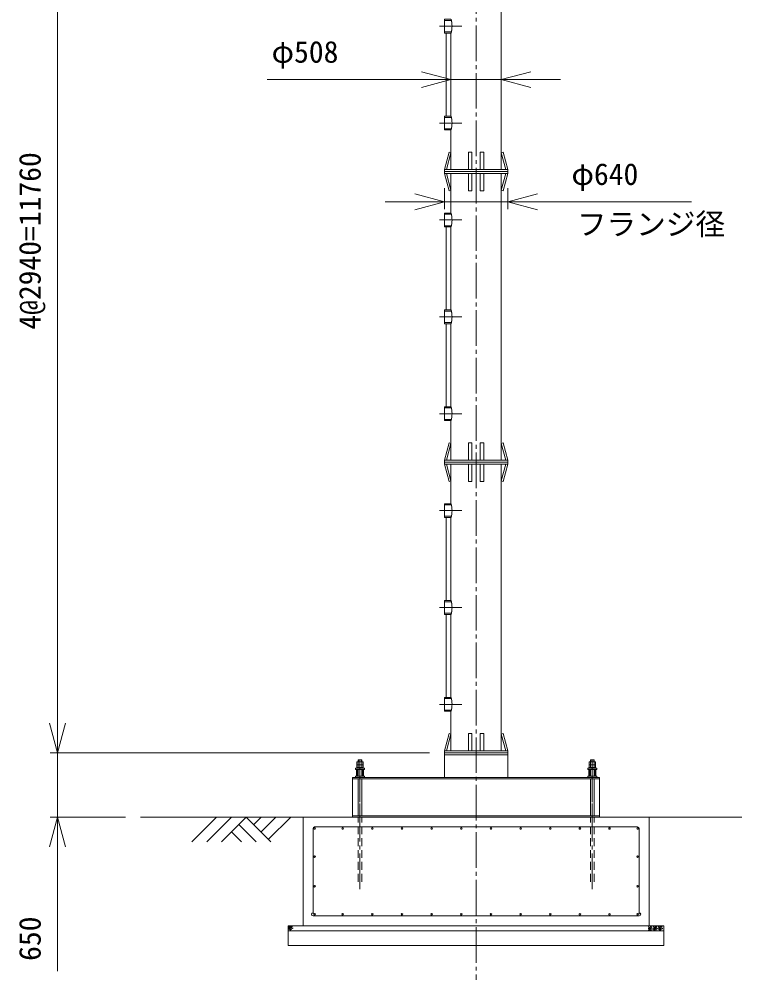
# Model space of a CAD drawing. Units: millimetres, scale not verified. Extents: x -13241 to 13140, y -18213 to 19944.
# Drawn here: x -13077 to -5767, y -9337 to 379 of the extents above; entities that cross this region are included whole.
import ezdxf
from ezdxf.enums import TextEntityAlignment as Align

# ---------------------------------------------------------------- set-up
doc = ezdxf.new("R2010")
doc.units = ezdxf.units.MM
doc.header["$LTSCALE"] = 40
doc.linetypes.add('CHAIN2', pattern=[12, 9, -1, 1, -1])
doc.linetypes.add('DASHED2', pattern=[3, 2, -1])
for name, color, linetype, lineweight in [('0-0_0', 7, 'Continuous', 18), ('0-3_05 寸法', 7, 'Continuous', 18), ('0-4_10 当社外形線', 3, 'Continuous', 18), ('0-5_12 当社中心線', 3, 'CHAIN2', 18), ('0-6_20 躯体・土木、外形線', 1, 'Continuous', 18), ('0-7_32 関連中心線', 6, 'CHAIN2', 18), ('0-8_30 関連外形線', 6, 'Continuous', 18), ('0-9_33 関連破線', 6, 'DASHED2', 18)]:
    doc.layers.add(name, color=color, linetype=linetype, lineweight=lineweight)
doc.styles.add('ＭＳ ゴシック', font='')
doc.styles.get('ＭＳ ゴシック').set_extended_font_data('MS Gothic')

msp = doc.modelspace()

# ---------------------------------------------------------------- linework, layer by layer
at = {"layer": '0-0_0', "color": 2}
for p, q in [((-8466.19, -1161.08), (-8442.72, -1161.08)), ((-8454.45, -1172.82), (-8454.45, -1149.34)), ((-8466.19, -4101.08), (-8442.72, -4101.08)), ((-8454.45, -4112.82), (-8454.45, -4089.34)), ((-8466.19, -7041.08), (-8442.72, -7041.08)), ((-8454.45, -7052.82), (-8454.45, -7029.34))]:
    msp.add_line(p, q, dxfattribs=at)
at = {"layer": '0-3_05 寸法'}
for p, q in [((-12688.23, 4418.92), (-12688.23, -6741.08)), ((-8708.45, -207.2), (-8708.45, -156.67)), ((-8200.45, -207.2), (-8200.45, -156.67)), ((-9008.45, -231.67), (-10568.45, -231.67)), ((-8708.45, -231.67), (-9008.45, -231.67)), ((-8200.45, -231.67), (-8708.45, -231.67)), ((-8200.45, -231.67), (-7900.45, -231.67)), ((-7900.45, -231.67), (-7600.45, -231.67)), ((-8774.45, -1330.08), (-8774.45, -1543.26)), ((-8134.45, -1330.24), (-8134.45, -1543.26)), ((-9074.45, -1468.26), (-9374.45, -1468.26)), ((-8774.45, -1468.26), (-9074.45, -1468.26)), ((-8774.45, -1468.26), (-8134.45, -1468.26)), ((-8134.45, -1468.26), (-7834.45, -1468.26)), ((-7834.45, -1468.26), (-6274.45, -1468.26)), ((-12688.23, -6741.08), (-12688.23, -6441.08)), ((-12688.23, -7041.08), (-12688.23, -6741.08)), ((-12688.23, -7041.08), (-12688.23, -6741.08)), ((-8924.45, -7041.08), (-12763.23, -7041.08)), ((-8924.45, -7041.08), (-12763.23, -7041.08)), ((-12688.23, -7041.08), (-12688.23, -7691.08)), ((-11999.74, -7691.08), (-12763.23, -7691.08)), ((-12688.23, -7691.08), (-12688.23, -7991.08)), ((-12688.23, -7991.08), (-12688.23, -9251.08))]:
    msp.add_line(p, q, dxfattribs=at)
for points in [[(-9008.45, -151.29), (-8708.45, -231.67), (-9008.45, -312.06)], [(-7900.45, -312.06), (-8200.45, -231.67), (-7900.45, -151.29)], [(-9074.45, -1387.88), (-8774.45, -1468.26), (-9074.45, -1548.65)], [(-7834.45, -1548.65), (-8134.45, -1468.26), (-7834.45, -1387.88)], [(-12607.85, -6741.08), (-12688.23, -7041.08), (-12768.62, -6741.08)], [(-12607.85, -6741.08), (-12688.23, -7041.08), (-12768.62, -6741.08)], [(-12768.62, -7991.08), (-12688.23, -7691.08), (-12607.85, -7991.08)]]:
    msp.add_lwpolyline(points, dxfattribs=at)
at = {"layer": '0-4_10 当社外形線'}
for p, q in [((-8200.45, 1759.39), (-8200.45, -1142.08)), ((-8773.45, 378.82), (-8709.27, 378.82)), ((-8773.45, 366.82), (-8709.27, 366.82)), ((-8773.45, 366.82), (-8710.66, 366.82)), ((-8773.45, 251.02), (-8710.66, 251.02)), ((-8773.45, 251.02), (-8709.27, 251.02)), ((-8773.45, 239.02), (-8709.27, 239.02)), ((-8758.45, -602.19), (-8758.45, 238.14)), ((-8708.45, -601.54), (-8708.45, 237.98)), ((-8773.45, -613.18), (-8710.66, -613.18)), ((-8773.4, -668.96), (-8773.4, -728.96)), ((-8773.45, -728.98), (-8709.27, -728.98)), ((-8773.45, -740.98), (-8709.27, -740.98)), ((-8708.45, -1141.78), (-8708.45, -741.76)), ((-8531.95, -1139.61), (-8531.95, -966.08)), ((-8531.95, -1139.61), (-8531.95, -966.08)), ((-8376.95, -1139.61), (-8376.95, -966.08)), ((-8376.95, -1139.61), (-8376.95, -966.08)), ((-8754.75, -1141.81), (-8708.98, -971.82)), ((-8754.75, -1141.81), (-8708.98, -971.82)), ((-8154.16, -1141.81), (-8199.93, -971.82)), ((-8154.16, -1141.81), (-8199.93, -971.82)), ((-8774.45, -1161.08), (-8134.45, -1161.08)), ((-8774.45, -1161.08), (-8134.45, -1161.08)), ((-8754.75, -1180.35), (-8708.98, -1350.34)), ((-8708.45, -1180.51), (-8708.45, -1580.93)), ((-8531.95, -1182.55), (-8531.95, -1356.08)), ((-8376.95, -1182.55), (-8376.95, -1356.08)), ((-8200.45, -1180.61), (-8200.45, -4082.08)), ((-8154.16, -1180.35), (-8199.93, -1350.34)), ((-8773.45, -1581.18), (-8709.27, -1581.18)), ((-8773.45, -1593.18), (-8709.27, -1593.18)), ((-8773.4, -1648.96), (-8773.4, -1708.96)), ((-8773.45, -1708.98), (-8710.66, -1708.98)), ((-8758.45, -1719.97), (-8758.45, -2560.3)), ((-8708.45, -1719.97), (-8708.45, -2560.14)), ((-8773.45, -2561.18), (-8709.27, -2561.18)), ((-8773.45, -2573.18), (-8709.27, -2573.18)), ((-8773.45, -2573.18), (-8710.66, -2573.18)), ((-8773.45, -2688.98), (-8710.66, -2688.98)), ((-8773.45, -2688.98), (-8709.27, -2688.98)), ((-8773.45, -2700.98), (-8709.27, -2700.98)), ((-8758.45, -3542.19), (-8758.45, -2701.86)), ((-8708.45, -3541.54), (-8708.45, -2702.02)), ((-8773.45, -3553.18), (-8710.66, -3553.18)), ((-8773.45, -3668.98), (-8709.27, -3668.98)), ((-8773.45, -3680.98), (-8709.27, -3680.98)), ((-8773.4, -3608.96), (-8773.4, -3668.96)), ((-8708.45, -4081.78), (-8708.45, -3681.76)), ((-8754.75, -4081.81), (-8708.98, -3911.82)), ((-8754.75, -4081.81), (-8708.98, -3911.82)), ((-8531.95, -4079.61), (-8531.95, -3906.08)), ((-8531.95, -4079.61), (-8531.95, -3906.08)), ((-8376.95, -4079.61), (-8376.95, -3906.08)), ((-8376.95, -4079.61), (-8376.95, -3906.08)), ((-8154.16, -4081.81), (-8199.93, -3911.82)), ((-8154.16, -4081.81), (-8199.93, -3911.82)), ((-8774.45, -4101.08), (-8134.45, -4101.08)), ((-8774.45, -4101.08), (-8134.45, -4101.08)), ((-8754.75, -4120.35), (-8708.98, -4290.34)), ((-8708.45, -4120.51), (-8708.45, -4520.93)), ((-8531.95, -4122.55), (-8531.95, -4296.08)), ((-8376.95, -4122.55), (-8376.95, -4296.08)), ((-8200.45, -4120.61), (-8200.45, -7022.08)), ((-8154.16, -4120.35), (-8199.93, -4290.34)), ((-8773.45, -4521.18), (-8709.27, -4521.18)), ((-8773.45, -4533.18), (-8709.27, -4533.18)), ((-8773.45, -4648.98), (-8710.66, -4648.98)), ((-8773.4, -4588.96), (-8773.4, -4648.96)), ((-8758.45, -4659.97), (-8758.45, -5500.3)), ((-8708.45, -4659.97), (-8708.45, -5500.14)), ((-8773.45, -5501.18), (-8709.27, -5501.18)), ((-8773.45, -5513.18), (-8709.27, -5513.18)), ((-8773.45, -5513.18), (-8710.66, -5513.18)), ((-8773.45, -5628.98), (-8710.66, -5628.98)), ((-8773.45, -5628.98), (-8709.27, -5628.98)), ((-8773.45, -5640.98), (-8709.27, -5640.98)), ((-8758.45, -6482.19), (-8758.45, -5641.86)), ((-8708.45, -6481.54), (-8708.45, -5642.02)), ((-8773.45, -6493.18), (-8710.66, -6493.18)), ((-8773.4, -6548.96), (-8773.4, -6608.96)), ((-8773.45, -6608.98), (-8709.27, -6608.98)), ((-8773.45, -6620.98), (-8709.27, -6620.98)), ((-8708.45, -7021.78), (-8708.45, -6621.76)), ((-8754.75, -7021.81), (-8708.98, -6851.82)), ((-8754.75, -7021.81), (-8708.98, -6851.82)), ((-8531.95, -7019.61), (-8531.95, -6846.08)), ((-8531.95, -7019.61), (-8531.95, -6846.08)), ((-8376.95, -7019.61), (-8376.95, -6846.08)), ((-8376.95, -7019.61), (-8376.95, -6846.08)), ((-8154.16, -7021.81), (-8199.93, -6851.82)), ((-8154.16, -7021.81), (-8199.93, -6851.82)), ((-8774.45, -7041.08), (-8134.45, -7041.08)), ((-8774.45, -7041.08), (-8774.45, -7291.08)), ((-8774.45, -7041.08), (-8134.45, -7041.08)), ((-8774.45, -7060.08), (-8134.45, -7060.08)), ((-8134.45, -7041.08), (-8134.45, -7291.08)), ((-9674.45, -7197.08), (-9584.45, -7197.08)), ((-9674.45, -7209.08), (-9584.45, -7209.08)), ((-9674.45, -7279.08), (-9584.45, -7279.08)), ((-9664.45, -7279.08), (-9664.45, -7209.08)), ((-9655.45, -7279.08), (-9655.45, -7209.08)), ((-9603.45, -7279.08), (-9603.45, -7209.08)), ((-9594.45, -7279.08), (-9594.45, -7209.08)), ((-7234.45, -7197.08), (-7324.45, -7197.08)), ((-7234.45, -7209.08), (-7324.45, -7209.08)), ((-7234.45, -7279.08), (-7324.45, -7279.08)), ((-7314.45, -7279.08), (-7314.45, -7209.08)), ((-7305.45, -7279.08), (-7305.45, -7209.08)), ((-7253.45, -7279.08), (-7253.45, -7209.08)), ((-7244.45, -7279.08), (-7244.45, -7209.08)), ((-9704.45, -7691.08), (-9704.45, -7291.08)), ((-9704.45, -7291.08), (-7204.45, -7291.08)), ((-9704.45, -7304.08), (-7204.45, -7304.08)), ((-7204.45, -7304.08), (-9704.45, -7304.08)), ((-7204.45, -7691.08), (-7204.45, -7291.08)), ((-9704.45, -7678.08), (-7204.45, -7678.08)), ((-9704.45, -7691.08), (-7204.45, -7691.08)), ((-8464.98, -7691.08), (-8443.92, -7691.08)), ((-8454.45, -7701.61), (-8454.45, -7680.55))]:
    msp.add_line(p, q, dxfattribs=at)
for points in [[(-8773.45, 378.82), (-8773.45, 239.02), (-8710.66, 239.02)], [(-8773.45, 239.02), (-8773.45, 378.82), (-8710.66, 378.82)], [(-8773.45, -740.98), (-8773.45, -601.18), (-8710.66, -601.18)], [(-8774.45, -1141.92), (-8727.14, -966.18), (-8708.88, -971.1)], [(-8774.45, -1141.92), (-8727.14, -966.18), (-8708.88, -971.1)], [(-8496.95, -1139.61), (-8496.95, -966.08), (-8531.95, -966.08)], [(-8496.95, -1139.61), (-8496.95, -966.08), (-8531.95, -966.08)], [(-8411.95, -1139.61), (-8411.95, -966.08), (-8376.95, -966.08)], [(-8411.95, -1139.61), (-8411.95, -966.08), (-8376.95, -966.08)], [(-8134.45, -1161.08), (-8134.45, -1141.92), (-8181.77, -966.18), (-8200.02, -971.1)], [(-8134.45, -1161.08), (-8134.45, -1141.92), (-8181.77, -966.18), (-8200.02, -971.1)], [(-8774.45, -1161.08), (-8774.45, -1142.08), (-8134.45, -1142.08)], [(-8774.45, -1161.08), (-8774.45, -1142.08), (-8134.45, -1142.08)], [(-8774.45, -1161.08), (-8774.45, -1180.08), (-8134.45, -1180.08)], [(-8134.45, -1161.08), (-8134.45, -1180.24), (-8181.77, -1355.98), (-8200.02, -1351.06)], [(-8774.45, -1180.24), (-8727.14, -1355.98), (-8708.88, -1351.06)], [(-8496.95, -1182.55), (-8496.95, -1356.08), (-8531.95, -1356.08)], [(-8411.95, -1182.55), (-8411.95, -1356.08), (-8376.95, -1356.08)], [(-8773.45, -1581.18), (-8773.45, -1720.98), (-8710.66, -1720.98)], [(-8773.45, -2561.18), (-8773.45, -2700.98), (-8710.66, -2700.98)], [(-8773.45, -2700.98), (-8773.45, -2561.18), (-8710.66, -2561.18)], [(-8773.45, -3680.98), (-8773.45, -3541.18), (-8710.66, -3541.18)], [(-8774.45, -4081.92), (-8727.14, -3906.18), (-8708.88, -3911.1)], [(-8774.45, -4081.92), (-8727.14, -3906.18), (-8708.88, -3911.1)], [(-8496.95, -4079.61), (-8496.95, -3906.08), (-8531.95, -3906.08)], [(-8496.95, -4079.61), (-8496.95, -3906.08), (-8531.95, -3906.08)], [(-8411.95, -4079.61), (-8411.95, -3906.08), (-8376.95, -3906.08)], [(-8411.95, -4079.61), (-8411.95, -3906.08), (-8376.95, -3906.08)], [(-8134.45, -4101.08), (-8134.45, -4081.92), (-8181.77, -3906.18), (-8200.02, -3911.1)], [(-8134.45, -4101.08), (-8134.45, -4081.92), (-8181.77, -3906.18), (-8200.02, -3911.1)], [(-8774.45, -4101.08), (-8774.45, -4082.08), (-8134.45, -4082.08)], [(-8774.45, -4101.08), (-8774.45, -4082.08), (-8134.45, -4082.08)], [(-8774.45, -4101.08), (-8774.45, -4120.08), (-8134.45, -4120.08)], [(-8774.45, -4120.24), (-8727.14, -4295.98), (-8708.88, -4291.06)], [(-8496.95, -4122.55), (-8496.95, -4296.08), (-8531.95, -4296.08)], [(-8411.95, -4122.55), (-8411.95, -4296.08), (-8376.95, -4296.08)], [(-8134.45, -4101.08), (-8134.45, -4120.24), (-8181.77, -4295.98), (-8200.02, -4291.06)], [(-8773.45, -4521.18), (-8773.45, -4660.98), (-8710.66, -4660.98)], [(-8773.45, -5501.18), (-8773.45, -5640.98), (-8710.66, -5640.98)], [(-8773.45, -5640.98), (-8773.45, -5501.18), (-8710.66, -5501.18)], [(-8773.45, -6620.98), (-8773.45, -6481.18), (-8710.66, -6481.18)], [(-8774.45, -7021.92), (-8727.14, -6846.18), (-8708.88, -6851.1)], [(-8774.45, -7021.92), (-8727.14, -6846.18), (-8708.88, -6851.1)], [(-8496.95, -7019.61), (-8496.95, -6846.08), (-8531.95, -6846.08)], [(-8496.95, -7019.61), (-8496.95, -6846.08), (-8531.95, -6846.08)], [(-8411.95, -7019.61), (-8411.95, -6846.08), (-8376.95, -6846.08)], [(-8411.95, -7019.61), (-8411.95, -6846.08), (-8376.95, -6846.08)], [(-8134.45, -7041.08), (-8134.45, -7021.92), (-8181.77, -6846.18), (-8200.02, -6851.1)], [(-8134.45, -7041.08), (-8134.45, -7021.92), (-8181.77, -6846.18), (-8200.02, -6851.1)], [(-8774.45, -7041.08), (-8774.45, -7022.08), (-8134.45, -7022.08)], [(-8774.45, -7041.08), (-8774.45, -7022.08), (-8134.45, -7022.08)]]:
    msp.add_lwpolyline(points, dxfattribs=at)
for centre, start, end in [((-8951.85, 308.84), 344.24652, 16.08786), ((-8951.85, 309.01), 343.91213, 15.75348), ((-8951.85, -671.17), 344.24652, 16.08786), ((-8951.85, -1650.99), 343.91213, 15.75348), ((-8951.85, -2631.16), 344.24652, 16.08786), ((-8951.85, -2630.99), 343.91213, 15.75348), ((-8951.85, -3611.17), 344.24652, 16.08786), ((-8951.85, -4590.99), 343.91213, 15.75348), ((-8951.85, -5571.16), 344.24652, 16.08786), ((-8951.85, -5570.99), 343.91213, 15.75348), ((-8951.85, -6551.17), 344.24652, 16.08786)]:
    msp.add_arc(centre, 254, start, end, dxfattribs=at)
at = {"layer": '0-5_12 当社中心線'}
for p, q in [((-8454.45, 7035.03), (-8454.45, -9337.26)), ((-8823.06, 308.92), (-8598.33, 308.92)), ((-8823.06, -671.08), (-8598.33, -671.08)), ((-8823.06, -1651.08), (-8598.33, -1651.08)), ((-8823.06, -2631.08), (-8598.33, -2631.08)), ((-8823.06, -3611.08), (-8598.33, -3611.08)), ((-8823.06, -4591.08), (-8598.33, -4591.08)), ((-8823.06, -5571.08), (-8598.33, -5571.08)), ((-8823.06, -6551.08), (-8598.33, -6551.08)), ((-9629.45, -7152.58), (-9629.45, -7629.08)), ((-7279.45, -7152.58), (-7279.45, -7629.08)), ((-9674.45, -7209.08), (-9674.45, -7197.08)), ((-9674.45, -7291.08), (-9674.45, -7279.08)), ((-9584.45, -7209.08), (-9584.45, -7197.08)), ((-9584.45, -7291.08), (-9584.45, -7279.08)), ((-7324.45, -7209.08), (-7324.45, -7197.08)), ((-7324.45, -7291.08), (-7324.45, -7279.08)), ((-7234.45, -7209.08), (-7234.45, -7197.08)), ((-7234.45, -7291.08), (-7234.45, -7279.08)), ((-8465.94, -7691.08), (-8442.96, -7691.08)), ((-8454.45, -7702.57), (-8454.45, -7679.59))]:
    msp.add_line(p, q, dxfattribs=at)
at = {"layer": '0-6_20 躯体・土木、外形線'}
for p, q in [((-11849.74, -7691.08), (-5766.52, -7691.08)), ((-11329.45, -7941.08), (-11079.45, -7691.08)), ((-11179.45, -7941.08), (-10929.45, -7691.08)), ((-11029.45, -7941.08), (-10779.45, -7691.08)), ((-10679.45, -7941.08), (-10854.45, -7766.08)), ((-10529.45, -7941.08), (-10779.45, -7691.08)), ((-10704.45, -7766.08), (-10629.45, -7691.08)), ((-10629.45, -7841.08), (-10479.45, -7691.08)), ((-10554.45, -7916.08), (-10329.45, -7691.08)), ((-10204.45, -7691.08), (-10204.45, -8791.08)), ((-6704.45, -8791.08), (-6704.45, -7691.08)), ((-10829.45, -7941.08), (-10929.45, -7841.08)), ((-10104.45, -8675.08), (-10104.45, -7807.08)), ((-6820.45, -7791.01), (-10088.45, -7791.08)), ((-6804.45, -8675.08), (-6804.45, -7807.01)), ((-6804.45, -8691.08), (-10104.45, -8691.08)), ((-6554.45, -8791.08), (-10354.45, -8791.08)), ((-10354.45, -8791.08), (-10354.45, -8991.08)), ((-6554.45, -8841.08), (-10354.45, -8841.08)), ((-9954.45, -8791.08), (-6954.45, -8791.08)), ((-6554.45, -8791.08), (-6554.45, -8991.08)), ((-6554.45, -8991.08), (-10354.45, -8991.08))]:
    msp.add_line(p, q, dxfattribs=at)
for centre, radius in [((-10088.45, -7807.08), 8), ((-9804.45, -7807.08), 8), ((-9804.45, -7807.08), 8), ((-9504.45, -7807.08), 8), ((-9204.45, -7807.08), 8), ((-9204.45, -7807.08), 8), ((-8904.45, -7807.08), 8), ((-8604.45, -7807.08), 8), ((-8604.45, -7807.08), 8), ((-8304.45, -7807.08), 8), ((-8004.45, -7807.08), 8), ((-8004.45, -7807.08), 8), ((-7704.45, -7807.08), 8), ((-7404.45, -7807.08), 8), ((-7404.45, -7807.08), 8), ((-7104.45, -7807.08), 8), ((-7104.45, -7807.08), 8), ((-6820.45, -7807.01), 8), ((-10088.45, -8091.08), 8), ((-6820.45, -8091.08), 8), ((-10088.45, -8391.08), 8), ((-6820.45, -8391.08), 8), ((-10088.45, -8675.08), 8), ((-9804.45, -8675.08), 8), ((-9804.45, -8675.08), 8), ((-9504.45, -8675.08), 8), ((-9204.45, -8675.08), 8), ((-9204.45, -8675.08), 8), ((-8904.45, -8675.08), 8), ((-8604.45, -8675.08), 8), ((-8604.45, -8675.08), 8), ((-8304.45, -8675.08), 8), ((-8004.45, -8675.08), 8), ((-8004.45, -8675.08), 8), ((-7704.45, -8675.08), 8), ((-7404.45, -8675.08), 8), ((-7404.45, -8675.08), 8), ((-7104.45, -8675.08), 8), ((-7104.45, -8675.08), 8), ((-6820.45, -8675.08), 8), ((-10346.89, -8796.13), 2.5), ((-10346.44, -8811.63), 2.5), ((-10345.11, -8824.92), 2.5), ((-10337.13, -8803.66), 2.5), ((-10336.24, -8817.39), 2.5), ((-10335.36, -8831.13), 2.5), ((-10329.15, -8796.57), 2.5), ((-10324.71, -8810.3), 2.5), ((-10323.83, -8824.48), 2.5), ((-10316.73, -8797.46), 2.5), ((-10310.53, -8815.62), 2.5), ((-6708.02, -8803.47), 2.5), ((-6707.57, -8818.98), 2.5), ((-6706.24, -8832.27), 2.5), ((-6698.26, -8811.01), 2.5), ((-6697.37, -8824.74), 2.5), ((-6696.49, -8838.47), 2.5), ((-6690.28, -8803.92), 2.5), ((-6685.85, -8817.65), 2.5), ((-6684.96, -8831.83), 2.5), ((-6677.86, -8804.8), 2.5), ((-6671.66, -8822.97), 2.5), ((-6658.33, -8800.93), 2.5), ((-6657.88, -8816.43), 2.5), ((-6656.55, -8829.72), 2.5), ((-6648.57, -8808.46), 2.5), ((-6647.68, -8822.19), 2.5), ((-6646.8, -8835.93), 2.5), ((-6640.59, -8801.37), 2.5), ((-6636.15, -8815.1), 2.5), ((-6635.27, -8829.28), 2.5), ((-6628.17, -8802.26), 2.5), ((-6621.97, -8820.42), 2.5), ((-6606.09, -8799.66), 2.5), ((-6605.64, -8815.16), 2.5), ((-6604.31, -8828.45), 2.5), ((-6596.33, -8807.19), 2.5), ((-6595.44, -8820.92), 2.5), ((-6594.56, -8834.65), 2.5), ((-6588.35, -8800.1), 2.5), ((-6583.91, -8813.83), 2.5), ((-6583.03, -8828.01), 2.5), ((-6575.93, -8800.98), 2.5), ((-6569.73, -8819.15), 2.5)]:
    msp.add_circle(centre, radius, dxfattribs=at)
for centre, start, end in [((-10088.45, -7807.08), 90, 180), ((-6820.45, -7807.01), 0, 90), ((-10104.45, -8675.08), 90, 270), ((-6804.45, -8675.08), 270, 90)]:
    msp.add_arc(centre, 16, start, end, dxfattribs=at)
at = {"layer": '0-7_32 関連中心線'}
for p, q in [((-9629.45, -8419.87), (-9629.45, -7111.08)), ((-7279.45, -8419.87), (-7279.45, -7111.08))]:
    msp.add_line(p, q, dxfattribs=at)
at = {"layer": '0-8_30 関連外形線'}
for p, q in [((-9647.45, -7111.08), (-9611.45, -7111.08)), ((-9647.45, -7191.08), (-9647.45, -7111.08)), ((-9645.29, -7133.08), (-9645.29, -7111.08)), ((-9613.62, -7133.08), (-9613.62, -7111.08)), ((-9611.45, -7191.08), (-9611.45, -7111.08)), ((-7261.45, -7111.08), (-7297.45, -7111.08)), ((-7297.45, -7191.08), (-7297.45, -7111.08)), ((-7295.29, -7133.08), (-7295.29, -7111.08)), ((-7263.62, -7133.08), (-7263.62, -7111.08)), ((-7261.45, -7191.08), (-7261.45, -7111.08)), ((-9647.45, -7279.08), (-9647.45, -7209.08)), ((-9611.45, -7279.08), (-9611.45, -7209.08)), ((-7297.45, -7279.08), (-7297.45, -7209.08)), ((-7261.45, -7279.08), (-7261.45, -7209.08)), ((-9647.45, -7678.08), (-9647.45, -7304.08)), ((-9611.45, -7678.08), (-9611.45, -7304.08)), ((-7297.45, -7678.08), (-7297.45, -7304.08)), ((-7261.45, -7678.08), (-7261.45, -7304.08))]:
    msp.add_line(p, q, dxfattribs=at)
for points in [[(-9661.2, -7162.08), (-9661.2, -7133.08), (-9597.7, -7133.08), (-9597.7, -7162.08)], [(-9661.2, -7191.08), (-9661.2, -7162.08), (-9597.7, -7162.08), (-9597.7, -7191.08)], [(-7247.7, -7162.08), (-7247.7, -7133.08), (-7311.2, -7133.08), (-7311.2, -7162.08)], [(-7247.7, -7191.08), (-7247.7, -7162.08), (-7311.2, -7162.08), (-7311.2, -7191.08)], [(-9662.45, -7197.08), (-9662.45, -7191.08), (-9596.45, -7191.08), (-9596.45, -7197.08)], [(-7246.45, -7197.08), (-7246.45, -7191.08), (-7312.45, -7191.08), (-7312.45, -7197.08)]]:
    msp.add_lwpolyline(points, dxfattribs=at)
at = {"layer": '0-9_33 関連破線'}
for p, q in [((-9647.45, -8345.08), (-9647.45, -7691.08)), ((-9611.45, -8345.08), (-9611.45, -7691.08)), ((-7297.45, -8345.08), (-7297.45, -7691.08)), ((-7261.45, -8345.08), (-7261.45, -7691.08))]:
    msp.add_line(p, q, dxfattribs=at)

# ---------------------------------------------------------------- texts
at = {"layer": '0-3_05 寸法', "style": 'ＭＳ ゴシック'}
for s, p in [('φ508', (-10523.45, -126.67)), ('φ640', (-7489.45, -1363.26)), ('フランジ径', (-7434.96, -1869.58))]:
    msp.add_text(s, height=219.9, dxfattribs=at).set_placement(p, align=Align.BOTTOM_LEFT)
for s, p in [('4@2940=11760', (-12793.23, -2761.08)), ('650', (-12793.23, -9146.08))]:
    msp.add_text(s, height=219.9, rotation=90, dxfattribs=at).set_placement(p, align=Align.BOTTOM_LEFT)

doc.saveas('drawing.dxf')
